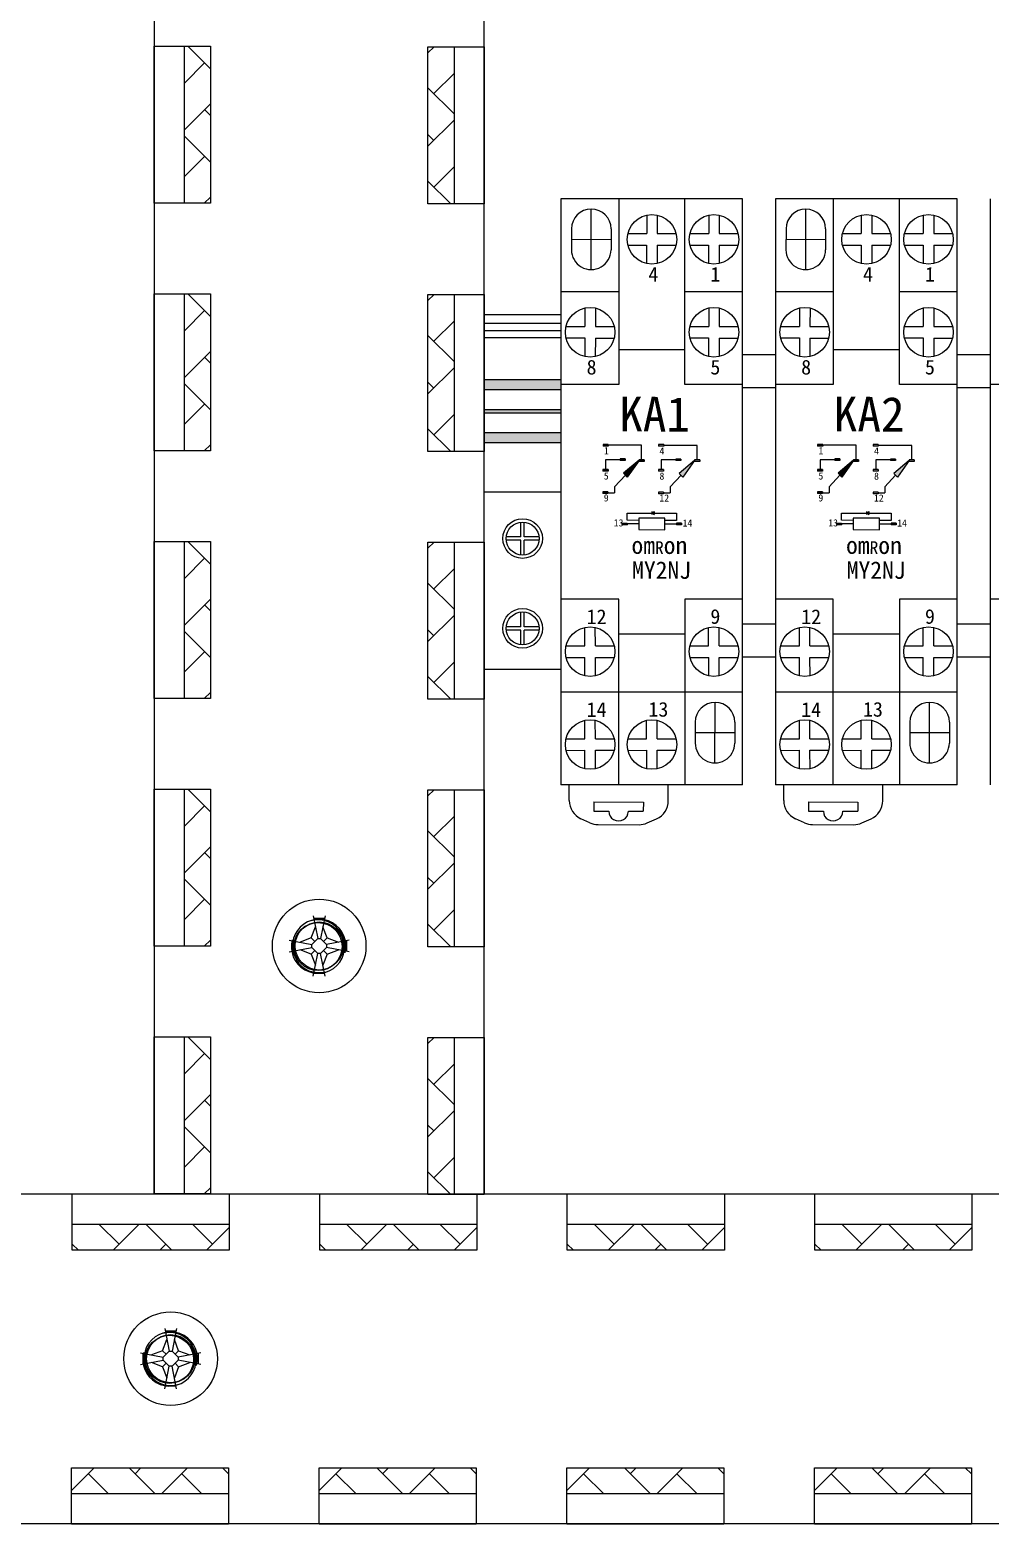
# Model space of a CAD drawing. Header units: millimetres. Extents: x 547 to 2149, y 622 to 1790.
# Drawn here: x 958.72 to 987.81, y 1653.4 to 1698.66 of the extents above; entities that cross this region are included whole.
import ezdxf

# ---------------------------------------------------------------- set-up
doc = ezdxf.new("R2010")
doc.units = ezdxf.units.MM
doc.linetypes.add('EB_DASHDOT', pattern=[39, 30, -3, 3, -3])
doc.layers.add('元器件与线路', color=7, linetype='Continuous')
doc.layers.add('英文数字标注', color=3, linetype='Continuous')
doc.styles.add('宋体', font='')
doc.styles.get('宋体').set_extended_font_data('宋体')

msp = doc.modelspace()

# ---------------------------------------------------------------- hatches: boundary and pattern name
at = {"layer": '元器件与线路'}
h = msp.add_hatch(dxfattribs=at)
h.set_pattern_fill('AR-HBONE', color=256, scale=0.25, angle=90, style=0)
h.set_pattern_definition([(135, (1086.3382, 2124.0384), (-1.4142136, -1e-14), [3, -1]), (225, (1085.6311, 2124.7455), (-1.4142136, -1e-14), [3, -1])])
h.paths.add_polyline_path([(964.188, 1698.161), (963.399, 1698.161), (963.399, 1693.404), (964.188, 1693.404)])
h = msp.add_hatch(dxfattribs=at)
h.set_pattern_fill('AR-HBONE', color=256, scale=0.25, angle=-90, style=0)
h.set_pattern_definition([(315, (848.6275, 1267.5095), (1.4142136, 1e-14), [3, -1]), (45, (849.3346, 1266.8024), (1.4142136, 1e-14), [3, -1])])
h.paths.add_polyline_path([(971.567, 1693.387), (971.567, 1698.144), (970.778, 1698.144), (970.778, 1693.387)])
h = msp.add_hatch(dxfattribs=at)
h.set_pattern_fill('AR-HBONE', color=256, scale=0.25, angle=90, style=0)
h.set_pattern_definition([(135, (1086.3382, 2116.5384), (-1.4142136, -1e-14), [3, -1]), (225, (1085.6311, 2117.2455), (-1.4142136, -1e-14), [3, -1])])
h.paths.add_polyline_path([(964.188, 1690.661), (963.399, 1690.661), (963.399, 1685.904), (964.188, 1685.904)])
h = msp.add_hatch(dxfattribs=at)
h.set_pattern_fill('AR-HBONE', color=256, scale=0.25, angle=-90, style=0)
h.set_pattern_definition([(315, (848.6275, 1260.0095), (1.4142136, 1e-14), [3, -1]), (45, (849.3346, 1259.3024), (1.4142136, 1e-14), [3, -1])])
h.paths.add_polyline_path([(971.567, 1685.887), (971.567, 1690.644), (970.778, 1690.644), (970.778, 1685.887)])
for points in [[(974.808, 1687.763), (974.808, 1688.063), (972.483, 1688.063), (972.483, 1687.763)], [(972.483, 1687.063), (974.808, 1687.063), (974.808, 1687.163), (972.483, 1687.163)], [(974.808, 1686.163), (974.808, 1686.463), (972.483, 1686.463), (972.483, 1686.163)]]:
    msp.add_hatch(color=256, dxfattribs=at).paths.add_polyline_path(points)
at = {"layer": '元器件与线路', "linetype": 'Continuous', "lineweight": 25}
for points in [[(976.081, 1686.053), (976.235, 1686.052), (976.235, 1686.077), (976.235, 1686.102), (976.081, 1686.103)], [(982.581, 1686.053), (982.735, 1686.052), (982.735, 1686.077), (982.735, 1686.102), (982.581, 1686.103)], [(976.6, 1685.614), (976.754, 1685.614), (976.754, 1685.664), (976.6, 1685.664), (976.6, 1685.639)], [(977.172, 1685.588), (977.325, 1685.587), (977.325, 1685.637), (977.248, 1685.637), (977.172, 1685.638), (977.172, 1685.623), (977.172, 1685.614)], [(983.1, 1685.614), (983.254, 1685.614), (983.254, 1685.664), (983.1, 1685.664), (983.1, 1685.639)], [(983.672, 1685.588), (983.825, 1685.587), (983.825, 1685.637), (983.748, 1685.637), (983.672, 1685.638), (983.672, 1685.623), (983.672, 1685.614)], [(976.079, 1685.292), (976.233, 1685.292), (976.233, 1685.342), (976.156, 1685.342), (976.079, 1685.342)], [(976.702, 1685.229), (976.76, 1685.172), (976.817, 1685.115), (977.172, 1685.614), (977.172, 1685.623)], [(982.579, 1685.292), (982.733, 1685.292), (982.733, 1685.342), (982.656, 1685.342), (982.579, 1685.342)], [(983.202, 1685.229), (983.26, 1685.172), (983.317, 1685.115), (983.672, 1685.614), (983.672, 1685.623)], [(976.078, 1684.613), (976.231, 1684.612), (976.231, 1684.637), (976.231, 1684.662), (976.078, 1684.663)], [(982.578, 1684.613), (982.731, 1684.612), (982.731, 1684.637), (982.731, 1684.662), (982.578, 1684.663)], [(976.655, 1683.672), (976.809, 1683.671), (976.809, 1683.696), (976.809, 1683.721), (976.655, 1683.722)], [(978.308, 1683.668), (978.461, 1683.667), (978.461, 1683.717), (978.308, 1683.718), (978.308, 1683.693)], [(983.155, 1683.672), (983.309, 1683.671), (983.309, 1683.696), (983.309, 1683.721), (983.155, 1683.722)], [(984.808, 1683.668), (984.961, 1683.667), (984.961, 1683.717), (984.808, 1683.718), (984.808, 1683.693)]]:
    msp.add_hatch(color=256, dxfattribs=at).paths.add_polyline_path(points, flags=0)
h = msp.add_hatch(color=256, dxfattribs=at)
h.paths.add_polyline_path([(977.766, 1686.049), (977.92, 1686.048), (977.92, 1686.073), (977.92, 1686.098), (977.766, 1686.099)], flags=0)
h.paths.add_polyline_path([(977.764, 1685.288), (977.918, 1685.288), (977.918, 1685.338), (977.841, 1685.338), (977.764, 1685.338)], flags=0)
h.paths.add_polyline_path([(978.285, 1685.635), (978.285, 1685.61), (978.439, 1685.61), (978.439, 1685.66), (978.285, 1685.66)], flags=0)
h.paths.add_polyline_path([(978.387, 1685.225), (978.445, 1685.168), (978.502, 1685.111), (978.857, 1685.61), (978.857, 1685.619)], flags=0)
h.paths.add_polyline_path([(978.857, 1685.584), (979.01, 1685.583), (979.01, 1685.633), (978.934, 1685.634), (978.857, 1685.634), (978.857, 1685.619), (978.857, 1685.61)], flags=0)
h.paths.add_polyline_path([(977.763, 1684.609), (977.916, 1684.608), (977.916, 1684.633), (977.916, 1684.658), (977.763, 1684.659)], flags=0)
h = msp.add_hatch(color=256, dxfattribs=at)
h.paths.add_polyline_path([(984.266, 1686.049), (984.42, 1686.048), (984.42, 1686.073), (984.42, 1686.098), (984.266, 1686.099)], flags=0)
h.paths.add_polyline_path([(984.264, 1685.288), (984.418, 1685.288), (984.418, 1685.338), (984.341, 1685.338), (984.264, 1685.338)], flags=0)
h.paths.add_polyline_path([(984.785, 1685.635), (984.785, 1685.61), (984.939, 1685.61), (984.939, 1685.66), (984.785, 1685.66)], flags=0)
h.paths.add_polyline_path([(984.887, 1685.225), (984.945, 1685.168), (985.002, 1685.111), (985.357, 1685.61), (985.357, 1685.619)], flags=0)
h.paths.add_polyline_path([(985.357, 1685.584), (985.51, 1685.583), (985.51, 1685.633), (985.434, 1685.634), (985.357, 1685.634), (985.357, 1685.619), (985.357, 1685.61)], flags=0)
h.paths.add_polyline_path([(984.263, 1684.609), (984.416, 1684.608), (984.416, 1684.633), (984.416, 1684.658), (984.263, 1684.659)], flags=0)
at = {"layer": '元器件与线路'}
h = msp.add_hatch(dxfattribs=at)
h.set_pattern_fill('AR-HBONE', color=256, scale=0.25, angle=90, style=0)
h.set_pattern_definition([(135, (1086.3382, 2109.0384), (-1.4142136, -1e-14), [3, -1]), (225, (1085.6311, 2109.7455), (-1.4142136, -1e-14), [3, -1])])
h.paths.add_polyline_path([(964.188, 1683.161), (963.399, 1683.161), (963.399, 1678.404), (964.188, 1678.404)])
h = msp.add_hatch(dxfattribs=at)
h.set_pattern_fill('AR-HBONE', color=256, scale=0.25, angle=-90, style=0)
h.set_pattern_definition([(315, (848.6275, 1252.5095), (1.4142136, 1e-14), [3, -1]), (45, (849.3346, 1251.8024), (1.4142136, 1e-14), [3, -1])])
h.paths.add_polyline_path([(971.567, 1678.387), (971.567, 1683.144), (970.778, 1683.144), (970.778, 1678.387)])
h = msp.add_hatch(dxfattribs=at)
h.set_pattern_fill('AR-HBONE', color=256, scale=0.25, angle=90, style=0)
h.set_pattern_definition([(135, (1086.3382, 2101.5384), (-1.4142136, -1e-14), [3, -1]), (225, (1085.6311, 2102.2455), (-1.4142136, -1e-14), [3, -1])])
h.paths.add_polyline_path([(964.188, 1675.661), (963.399, 1675.661), (963.399, 1670.904), (964.188, 1670.904)])
h = msp.add_hatch(dxfattribs=at)
h.set_pattern_fill('AR-HBONE', color=256, scale=0.25, angle=-90, style=0)
h.set_pattern_definition([(315, (848.6275, 1245.0095), (1.4142136, 1e-14), [3, -1]), (45, (849.3346, 1244.3024), (1.4142136, 1e-14), [3, -1])])
h.paths.add_polyline_path([(971.567, 1670.887), (971.567, 1675.644), (970.778, 1675.644), (970.778, 1670.887)])
h = msp.add_hatch(dxfattribs=at)
h.set_pattern_fill('AR-HBONE', color=256, scale=0.25, angle=90, style=0)
h.set_pattern_definition([(135, (1086.3382, 2094.0384), (-1.4142136, -1e-14), [3, -1]), (225, (1085.6311, 2094.7455), (-1.4142136, -1e-14), [3, -1])])
h.paths.add_polyline_path([(964.188, 1668.161), (963.399, 1668.161), (963.399, 1663.404), (964.188, 1663.404)])
h = msp.add_hatch(dxfattribs=at)
h.set_pattern_fill('AR-HBONE', color=256, scale=0.25, angle=-90, style=0)
h.set_pattern_definition([(315, (848.6275, 1237.5095), (1.4142136, 1e-14), [3, -1]), (45, (849.3346, 1236.8024), (1.4142136, 1e-14), [3, -1])])
h.paths.add_polyline_path([(971.567, 1663.387), (971.567, 1668.144), (970.778, 1668.144), (970.778, 1663.387)])
h = msp.add_hatch(dxfattribs=at)
h.set_pattern_fill('AR-HBONE', color=256, scale=0.25, style=0)
h.set_pattern_definition([(45, (1390.6341, 1539.5487), (1e-16, 1.4142136), [3, -1]), (135, (1391.3412, 1540.2558), (1e-16, 1.4142136), [3, -1])])
h.paths.add_polyline_path([(964.757, 1662.488), (960, 1662.488), (960, 1661.699), (964.757, 1661.699)])
h = msp.add_hatch(dxfattribs=at)
h.set_pattern_fill('AR-HBONE', color=256, scale=0.25, style=0)
h.set_pattern_definition([(45, (1398.1341, 1539.5487), (1e-16, 1.4142136), [3, -1]), (135, (1398.8412, 1540.2558), (1e-16, 1.4142136), [3, -1])])
h.paths.add_polyline_path([(972.257, 1662.488), (967.5, 1662.488), (967.5, 1661.699), (972.257, 1661.699)])
h = msp.add_hatch(dxfattribs=at)
h.set_pattern_fill('AR-HBONE', color=256, scale=0.25, style=0)
h.set_pattern_definition([(45, (1405.6341, 1539.5487), (1e-16, 1.4142136), [3, -1]), (135, (1406.3412, 1540.2558), (1e-16, 1.4142136), [3, -1])])
h.paths.add_polyline_path([(979.757, 1662.488), (975, 1662.488), (975, 1661.699), (979.757, 1661.699)])
h = msp.add_hatch(dxfattribs=at)
h.set_pattern_fill('AR-HBONE', color=256, scale=0.25, style=0)
h.set_pattern_definition([(45, (1413.1341, 1539.5487), (1e-16, 1.4142136), [3, -1]), (135, (1413.8412, 1540.2558), (1e-16, 1.4142136), [3, -1])])
h.paths.add_polyline_path([(987.257, 1662.488), (982.5, 1662.488), (982.5, 1661.699), (987.257, 1661.699)])
h = msp.add_hatch(dxfattribs=at)
h.set_pattern_fill('AR-HBONE', color=256, scale=0.25, angle=180, style=0)
h.set_pattern_definition([(225, (534.1052, 1777.2594), (-3e-16, -1.4142136), [3, -1]), (315, (533.3981, 1776.5523), (-3e-16, -1.4142136), [3, -1])])
h.paths.add_polyline_path([(959.983, 1655.109), (959.983, 1654.32), (964.74, 1654.32), (964.74, 1655.109)])
h = msp.add_hatch(dxfattribs=at)
h.set_pattern_fill('AR-HBONE', color=256, scale=0.25, angle=180, style=0)
h.set_pattern_definition([(225, (541.6052, 1777.2594), (-3e-16, -1.4142136), [3, -1]), (315, (540.8981, 1776.5523), (-3e-16, -1.4142136), [3, -1])])
h.paths.add_polyline_path([(967.483, 1655.109), (967.483, 1654.32), (972.24, 1654.32), (972.24, 1655.109)])
h = msp.add_hatch(dxfattribs=at)
h.set_pattern_fill('AR-HBONE', color=256, scale=0.25, angle=180, style=0)
h.set_pattern_definition([(225, (549.1052, 1777.2594), (-3e-16, -1.4142136), [3, -1]), (315, (548.3981, 1776.5523), (-3e-16, -1.4142136), [3, -1])])
h.paths.add_polyline_path([(974.983, 1655.109), (974.983, 1654.32), (979.74, 1654.32), (979.74, 1655.109)])
h = msp.add_hatch(dxfattribs=at)
h.set_pattern_fill('AR-HBONE', color=256, scale=0.25, angle=180, style=0)
h.set_pattern_definition([(225, (556.6052, 1777.2594), (-3e-16, -1.4142136), [3, -1]), (315, (555.8981, 1776.5523), (-3e-16, -1.4142136), [3, -1])])
h.paths.add_polyline_path([(982.483, 1655.109), (982.483, 1654.32), (987.24, 1654.32), (987.24, 1655.109)])

# ---------------------------------------------------------------- linework, layer by layer
for p, q in [((962.483, 1750.913), (962.483, 1663.404)), ((972.483, 1663.404), (972.483, 1750.904)), ((963.399, 1693.404), (963.399, 1698.161)), ((971.567, 1698.144), (971.567, 1693.387)), ((974.808, 1693.538), (974.808, 1675.788)), ((980.308, 1693.538), (974.808, 1693.538)), ((976.558, 1693.538), (976.558, 1687.913)), ((978.558, 1687.913), (978.558, 1693.538)), ((980.308, 1675.788), (980.308, 1693.538)), ((981.308, 1693.538), (981.308, 1675.788)), ((986.808, 1693.538), (981.308, 1693.538)), ((983.058, 1693.538), (983.058, 1687.913)), ((985.058, 1687.913), (985.058, 1693.538)), ((986.808, 1675.788), (986.808, 1693.538)), ((987.808, 1693.538), (987.808, 1675.788)), ((977.406, 1693.045), (977.404, 1692.487)), ((977.724, 1693.044), (977.723, 1692.486)), ((979.283, 1693.045), (979.282, 1692.487)), ((979.602, 1693.044), (979.6, 1692.486)), ((983.906, 1693.045), (983.904, 1692.487)), ((984.224, 1693.044), (984.223, 1692.486)), ((985.783, 1693.045), (985.782, 1692.487)), ((986.102, 1693.044), (986.1, 1692.486)), ((975.125, 1692.629), (975.123, 1691.997)), ((976.325, 1692.627), (976.323, 1691.994)), ((976.834, 1692.489), (977.404, 1692.487)), ((977.723, 1692.486), (978.293, 1692.485)), ((978.712, 1692.489), (979.282, 1692.487)), ((979.6, 1692.486), (980.17, 1692.485)), ((981.625, 1692.629), (981.623, 1691.997)), ((982.825, 1692.627), (982.823, 1691.994)), ((983.334, 1692.489), (983.904, 1692.487)), ((984.223, 1692.486), (984.793, 1692.485)), ((985.212, 1692.489), (985.782, 1692.487)), ((986.1, 1692.486), (986.67, 1692.485)), ((976.833, 1692.138), (977.403, 1692.137)), ((977.403, 1692.137), (977.402, 1691.579)), ((977.722, 1692.136), (977.721, 1691.579)), ((977.722, 1692.136), (978.292, 1692.135)), ((978.711, 1692.138), (979.281, 1692.137)), ((979.281, 1692.137), (979.28, 1691.579)), ((979.6, 1692.136), (979.598, 1691.579)), ((979.6, 1692.136), (980.17, 1692.135)), ((983.333, 1692.138), (983.903, 1692.137)), ((983.903, 1692.137), (983.902, 1691.579)), ((984.222, 1692.136), (984.221, 1691.579)), ((984.222, 1692.136), (984.792, 1692.135)), ((985.211, 1692.138), (985.781, 1692.137)), ((985.781, 1692.137), (985.78, 1691.579)), ((986.1, 1692.136), (986.098, 1691.579)), ((986.1, 1692.136), (986.67, 1692.135)), ((963.399, 1685.904), (963.399, 1690.661)), ((971.567, 1690.644), (971.567, 1685.887)), ((976.558, 1690.725), (974.808, 1690.725)), ((980.308, 1690.725), (978.558, 1690.725)), ((983.058, 1690.725), (981.308, 1690.725)), ((986.808, 1690.725), (985.058, 1690.725)), ((975.533, 1690.233), (975.532, 1689.675)), ((975.852, 1690.232), (975.85, 1689.674)), ((979.283, 1690.233), (979.282, 1689.675)), ((979.602, 1690.232), (979.6, 1689.674)), ((982.033, 1690.233), (982.032, 1689.675)), ((982.352, 1690.232), (982.35, 1689.674)), ((985.783, 1690.233), (985.782, 1689.675)), ((986.102, 1690.232), (986.1, 1689.674)), ((972.483, 1690.038), (974.808, 1690.038)), ((972.483, 1679.288), (972.483, 1690.038)), ((974.808, 1689.759), (972.483, 1689.759)), ((974.808, 1689.543), (972.483, 1689.543)), ((974.808, 1689.327), (972.483, 1689.327)), ((974.961, 1689.326), (975.531, 1689.325)), ((974.962, 1689.676), (975.532, 1689.675)), ((975.531, 1689.325), (975.53, 1688.767)), ((975.85, 1689.324), (975.848, 1688.766)), ((975.85, 1689.674), (976.42, 1689.673)), ((975.85, 1689.324), (976.42, 1689.323)), ((978.711, 1689.326), (979.281, 1689.325)), ((978.712, 1689.676), (979.282, 1689.675)), ((979.281, 1689.325), (979.28, 1688.767)), ((979.6, 1689.324), (979.598, 1688.766)), ((979.6, 1689.674), (980.17, 1689.673)), ((979.6, 1689.324), (980.17, 1689.323)), ((981.461, 1689.326), (982.031, 1689.325)), ((981.462, 1689.676), (982.032, 1689.675)), ((982.031, 1689.325), (982.03, 1688.767)), ((982.35, 1689.324), (982.348, 1688.766)), ((982.35, 1689.674), (982.92, 1689.673)), ((982.35, 1689.324), (982.92, 1689.323)), ((985.211, 1689.326), (985.781, 1689.325)), ((985.212, 1689.676), (985.782, 1689.675)), ((985.781, 1689.325), (985.78, 1688.767)), ((986.1, 1689.324), (986.098, 1688.766)), ((986.1, 1689.674), (986.67, 1689.673)), ((986.1, 1689.324), (986.67, 1689.323)), ((978.558, 1688.97), (976.558, 1688.97)), ((980.308, 1688.829), (981.308, 1688.829)), ((985.058, 1688.97), (983.058, 1688.97)), ((986.808, 1688.829), (987.808, 1688.829)), ((972.483, 1688.063), (974.808, 1688.063)), ((976.558, 1687.913), (974.808, 1687.913)), ((980.308, 1687.913), (978.558, 1687.913)), ((983.058, 1687.913), (981.308, 1687.913)), ((986.808, 1687.913), (985.058, 1687.913)), ((989.558, 1687.913), (987.808, 1687.913)), ((972.483, 1687.763), (974.808, 1687.763)), ((980.308, 1687.829), (981.308, 1687.829)), ((986.808, 1687.829), (987.808, 1687.829)), ((972.483, 1687.163), (974.808, 1687.163)), ((972.483, 1687.063), (974.808, 1687.063)), ((972.483, 1686.463), (974.808, 1686.463)), ((972.483, 1686.163), (974.808, 1686.163)), ((976.081, 1686.103), (976.081, 1686.053)), ((976.235, 1686.102), (976.081, 1686.103)), ((976.235, 1686.102), (976.235, 1686.052)), ((977.25, 1686.075), (976.235, 1686.077)), ((977.766, 1686.099), (977.766, 1686.049)), ((977.92, 1686.098), (977.766, 1686.099)), ((977.92, 1686.098), (977.92, 1686.048)), ((982.581, 1686.103), (982.581, 1686.053)), ((982.735, 1686.102), (982.581, 1686.103)), ((982.735, 1686.102), (982.735, 1686.052)), ((983.75, 1686.075), (982.735, 1686.077)), ((984.266, 1686.099), (984.266, 1686.049)), ((984.42, 1686.098), (984.266, 1686.099)), ((984.42, 1686.098), (984.42, 1686.048)), ((976.235, 1686.052), (976.081, 1686.053)), ((976.157, 1685.64), (976.156, 1685.342)), ((976.6, 1685.639), (976.157, 1685.64)), ((976.6, 1685.664), (976.6, 1685.614)), ((976.754, 1685.664), (976.6, 1685.664)), ((976.754, 1685.664), (976.754, 1685.614)), ((977.172, 1685.638), (977.172, 1685.588)), ((977.325, 1685.637), (977.172, 1685.638)), ((977.248, 1685.637), (977.25, 1686.075)), ((977.325, 1685.637), (977.325, 1685.587)), ((977.92, 1686.048), (977.766, 1686.049)), ((977.842, 1685.636), (977.841, 1685.338)), ((978.285, 1685.635), (977.842, 1685.636)), ((978.935, 1686.071), (977.92, 1686.073)), ((978.285, 1685.66), (978.285, 1685.61)), ((978.439, 1685.66), (978.285, 1685.66)), ((978.439, 1685.66), (978.439, 1685.61)), ((978.857, 1685.634), (978.857, 1685.584)), ((979.01, 1685.633), (978.857, 1685.634)), ((978.934, 1685.634), (978.935, 1686.071)), ((979.01, 1685.633), (979.01, 1685.583)), ((982.735, 1686.052), (982.581, 1686.053)), ((982.657, 1685.64), (982.656, 1685.342)), ((983.1, 1685.639), (982.657, 1685.64)), ((983.1, 1685.664), (983.1, 1685.614)), ((983.254, 1685.664), (983.1, 1685.664)), ((983.254, 1685.664), (983.254, 1685.614)), ((983.672, 1685.638), (983.672, 1685.588)), ((983.825, 1685.637), (983.672, 1685.638)), ((983.748, 1685.637), (983.75, 1686.075)), ((983.825, 1685.637), (983.825, 1685.587)), ((984.42, 1686.048), (984.266, 1686.049)), ((984.342, 1685.636), (984.341, 1685.338)), ((984.785, 1685.635), (984.342, 1685.636)), ((985.435, 1686.071), (984.42, 1686.073)), ((984.785, 1685.66), (984.785, 1685.61)), ((984.939, 1685.66), (984.785, 1685.66)), ((984.939, 1685.66), (984.939, 1685.61)), ((985.357, 1685.634), (985.357, 1685.584)), ((985.51, 1685.633), (985.357, 1685.634)), ((985.434, 1685.634), (985.435, 1686.071)), ((985.51, 1685.633), (985.51, 1685.583)), ((976.079, 1685.342), (976.079, 1685.292)), ((976.233, 1685.342), (976.079, 1685.342)), ((976.233, 1685.292), (976.079, 1685.292)), ((976.233, 1685.342), (976.233, 1685.292)), ((976.433, 1684.818), (976.76, 1685.172)), ((976.754, 1685.614), (976.6, 1685.614)), ((977.172, 1685.623), (976.702, 1685.229)), ((976.817, 1685.115), (976.702, 1685.229)), ((977.172, 1685.614), (976.817, 1685.115)), ((977.325, 1685.587), (977.172, 1685.588)), ((977.764, 1685.338), (977.764, 1685.288)), ((977.918, 1685.338), (977.764, 1685.338)), ((977.918, 1685.288), (977.764, 1685.288)), ((977.918, 1685.338), (977.918, 1685.288)), ((978.439, 1685.61), (978.285, 1685.61)), ((978.857, 1685.619), (978.387, 1685.225)), ((978.502, 1685.111), (978.387, 1685.225)), ((978.857, 1685.61), (978.502, 1685.111)), ((979.01, 1685.583), (978.857, 1685.584)), ((982.579, 1685.342), (982.579, 1685.292)), ((982.733, 1685.342), (982.579, 1685.342)), ((982.733, 1685.292), (982.579, 1685.292)), ((982.733, 1685.342), (982.733, 1685.292)), ((982.933, 1684.818), (983.26, 1685.172)), ((983.254, 1685.614), (983.1, 1685.614)), ((983.672, 1685.623), (983.202, 1685.229)), ((983.317, 1685.115), (983.202, 1685.229)), ((983.672, 1685.614), (983.317, 1685.115)), ((983.825, 1685.587), (983.672, 1685.588)), ((984.264, 1685.338), (984.264, 1685.288)), ((984.418, 1685.338), (984.264, 1685.338)), ((984.418, 1685.288), (984.264, 1685.288)), ((984.418, 1685.338), (984.418, 1685.288)), ((984.939, 1685.61), (984.785, 1685.61)), ((985.357, 1685.619), (984.887, 1685.225)), ((985.002, 1685.111), (984.887, 1685.225)), ((985.357, 1685.61), (985.002, 1685.111)), ((985.51, 1685.583), (985.357, 1685.584)), ((976.433, 1684.818), (976.433, 1684.637)), ((978.118, 1684.815), (978.445, 1685.168)), ((978.118, 1684.815), (978.118, 1684.633)), ((982.933, 1684.818), (982.933, 1684.637)), ((984.618, 1684.815), (984.945, 1685.168)), ((984.618, 1684.815), (984.618, 1684.633)), ((972.483, 1684.663), (974.808, 1684.663)), ((976.078, 1684.663), (976.078, 1684.613)), ((976.231, 1684.662), (976.078, 1684.663)), ((976.231, 1684.612), (976.078, 1684.613)), ((976.231, 1684.662), (976.231, 1684.612)), ((976.231, 1684.637), (976.433, 1684.637)), ((977.763, 1684.659), (977.763, 1684.609)), ((977.916, 1684.658), (977.763, 1684.659)), ((977.916, 1684.608), (977.763, 1684.609)), ((977.916, 1684.658), (977.916, 1684.608)), ((977.916, 1684.633), (978.118, 1684.633)), ((982.578, 1684.663), (982.578, 1684.613)), ((982.731, 1684.662), (982.578, 1684.663)), ((982.731, 1684.612), (982.578, 1684.613)), ((982.731, 1684.662), (982.731, 1684.612)), ((982.731, 1684.637), (982.933, 1684.637)), ((984.263, 1684.659), (984.263, 1684.609)), ((984.416, 1684.658), (984.263, 1684.659)), ((984.416, 1684.608), (984.263, 1684.609)), ((984.416, 1684.658), (984.416, 1684.608)), ((984.416, 1684.633), (984.618, 1684.633)), ((977.163, 1683.87), (977.162, 1683.521)), ((977.955, 1683.869), (977.163, 1683.87)), ((977.954, 1683.519), (977.955, 1683.869)), ((983.663, 1683.87), (983.662, 1683.521)), ((984.455, 1683.869), (983.663, 1683.87)), ((984.454, 1683.519), (984.455, 1683.869)), ((973.595, 1683.3), (973.595, 1683.747)), ((973.695, 1683.3), (973.695, 1683.747)), ((976.655, 1683.722), (976.655, 1683.672)), ((976.655, 1683.722), (976.809, 1683.721)), ((976.655, 1683.672), (976.809, 1683.671)), ((976.809, 1683.721), (976.809, 1683.671)), ((977.162, 1683.696), (976.809, 1683.696)), ((977.162, 1683.521), (977.954, 1683.519)), ((977.954, 1683.694), (978.308, 1683.693)), ((978.308, 1683.718), (978.308, 1683.668)), ((978.461, 1683.717), (978.308, 1683.718)), ((978.461, 1683.667), (978.308, 1683.668)), ((978.461, 1683.717), (978.461, 1683.667)), ((983.155, 1683.722), (983.155, 1683.672)), ((983.155, 1683.722), (983.309, 1683.721)), ((983.155, 1683.672), (983.309, 1683.671)), ((983.309, 1683.721), (983.309, 1683.671)), ((983.662, 1683.696), (983.309, 1683.696)), ((983.662, 1683.521), (984.454, 1683.519)), ((984.454, 1683.694), (984.808, 1683.693)), ((984.808, 1683.718), (984.808, 1683.668)), ((984.961, 1683.717), (984.808, 1683.718)), ((984.961, 1683.667), (984.808, 1683.668)), ((984.961, 1683.717), (984.961, 1683.667)), ((963.399, 1678.404), (963.399, 1683.161)), ((971.567, 1683.144), (971.567, 1678.387)), ((973.595, 1683.3), (973.148, 1683.3)), ((973.595, 1683.2), (973.148, 1683.2)), ((973.595, 1682.752), (973.595, 1683.2)), ((973.595, 1682.752), (973.595, 1683.2)), ((974.143, 1683.3), (973.695, 1683.3)), ((973.695, 1682.752), (973.695, 1683.2)), ((974.143, 1683.2), (973.695, 1683.2)), ((976.558, 1681.413), (974.808, 1681.413)), ((976.558, 1675.788), (976.558, 1681.413)), ((978.558, 1681.413), (978.558, 1675.788)), ((980.308, 1681.413), (978.558, 1681.413)), ((983.058, 1681.413), (981.308, 1681.413)), ((983.058, 1675.788), (983.058, 1681.413)), ((985.058, 1681.413), (985.058, 1675.788)), ((986.808, 1681.413), (985.058, 1681.413)), ((989.558, 1681.413), (987.808, 1681.413)), ((973.595, 1680.581), (973.595, 1681.028)), ((973.695, 1680.581), (973.695, 1681.028)), ((980.308, 1680.666), (981.308, 1680.666)), ((986.808, 1680.666), (987.808, 1680.666)), ((973.595, 1680.581), (973.148, 1680.581)), ((973.595, 1680.481), (973.148, 1680.481)), ((973.595, 1680.033), (973.595, 1680.481)), ((973.595, 1680.033), (973.595, 1680.481)), ((974.143, 1680.581), (973.695, 1680.581)), ((973.695, 1680.033), (973.695, 1680.481)), ((974.143, 1680.481), (973.695, 1680.481)), ((975.531, 1680), (975.53, 1680.558)), ((975.85, 1680.001), (975.848, 1680.559)), ((978.558, 1680.355), (976.558, 1680.355)), ((979.281, 1680), (979.28, 1680.558)), ((979.6, 1680.001), (979.598, 1680.559)), ((982.031, 1680), (982.03, 1680.558)), ((982.35, 1680.001), (982.348, 1680.559)), ((985.058, 1680.355), (983.058, 1680.355)), ((985.781, 1680), (985.78, 1680.558)), ((986.1, 1680.001), (986.098, 1680.559)), ((974.961, 1679.999), (975.531, 1680)), ((975.85, 1680.001), (976.42, 1680.003)), ((978.711, 1679.999), (979.281, 1680)), ((979.6, 1680.001), (980.17, 1680.003)), ((981.461, 1679.999), (982.031, 1680)), ((982.35, 1680.001), (982.92, 1680.003)), ((985.211, 1679.999), (985.781, 1680)), ((986.1, 1680.001), (986.67, 1680.003)), ((974.962, 1679.649), (975.532, 1679.65)), ((975.533, 1679.093), (975.532, 1679.65)), ((975.85, 1679.651), (976.42, 1679.652)), ((975.852, 1679.093), (975.85, 1679.651)), ((978.712, 1679.649), (979.282, 1679.65)), ((979.283, 1679.093), (979.282, 1679.65)), ((979.6, 1679.651), (980.17, 1679.652)), ((979.602, 1679.093), (979.6, 1679.651)), ((980.308, 1679.666), (981.308, 1679.666)), ((981.462, 1679.649), (982.032, 1679.65)), ((982.033, 1679.093), (982.032, 1679.65)), ((982.35, 1679.651), (982.92, 1679.652)), ((982.352, 1679.093), (982.35, 1679.651)), ((985.212, 1679.649), (985.782, 1679.65)), ((985.783, 1679.093), (985.782, 1679.65)), ((986.1, 1679.651), (986.67, 1679.652)), ((986.102, 1679.093), (986.1, 1679.651)), ((986.808, 1679.666), (987.808, 1679.666)), ((974.808, 1679.288), (972.483, 1679.288)), ((980.308, 1678.6), (974.808, 1678.6)), ((986.808, 1678.6), (981.308, 1678.6)), ((975.531, 1677.188), (975.53, 1677.746)), ((975.85, 1677.189), (975.848, 1677.747)), ((977.403, 1677.188), (977.402, 1677.746)), ((977.722, 1677.189), (977.721, 1677.747)), ((978.875, 1677.692), (978.873, 1677.06)), ((980.075, 1677.689), (980.073, 1677.057)), ((982.031, 1677.188), (982.03, 1677.746)), ((982.35, 1677.189), (982.348, 1677.747)), ((983.903, 1677.188), (983.902, 1677.746)), ((984.222, 1677.189), (984.221, 1677.747)), ((985.375, 1677.692), (985.373, 1677.06)), ((986.575, 1677.689), (986.573, 1677.057)), ((974.961, 1677.187), (975.531, 1677.188)), ((975.85, 1677.189), (976.42, 1677.19)), ((976.833, 1677.187), (977.403, 1677.188)), ((977.722, 1677.189), (978.292, 1677.19)), ((981.461, 1677.187), (982.031, 1677.188)), ((982.35, 1677.189), (982.92, 1677.19)), ((983.333, 1677.187), (983.903, 1677.188)), ((984.222, 1677.189), (984.792, 1677.19)), ((974.962, 1676.837), (975.532, 1676.838)), ((975.533, 1676.28), (975.532, 1676.838)), ((975.85, 1676.839), (976.42, 1676.84)), ((975.852, 1676.281), (975.85, 1676.839)), ((976.834, 1676.837), (977.404, 1676.838)), ((977.406, 1676.28), (977.404, 1676.838)), ((977.723, 1676.839), (978.293, 1676.84)), ((977.724, 1676.281), (977.723, 1676.839)), ((981.462, 1676.837), (982.032, 1676.838)), ((982.033, 1676.28), (982.032, 1676.838)), ((982.35, 1676.839), (982.92, 1676.84)), ((982.352, 1676.281), (982.35, 1676.839)), ((983.334, 1676.837), (983.904, 1676.838)), ((983.906, 1676.28), (983.904, 1676.838)), ((984.223, 1676.839), (984.793, 1676.84)), ((984.224, 1676.281), (984.223, 1676.839)), ((980.308, 1675.788), (974.808, 1675.788)), ((975.057, 1675.315), (975.057, 1675.788)), ((978.057, 1675.311), (978.057, 1675.788)), ((986.808, 1675.788), (981.308, 1675.788)), ((981.557, 1675.315), (981.557, 1675.788)), ((984.557, 1675.311), (984.557, 1675.788)), ((963.399, 1670.904), (963.399, 1675.661)), ((971.567, 1675.644), (971.567, 1670.887)), ((975.803, 1675.275), (975.802, 1674.997)), ((975.803, 1675.275), (977.303, 1675.272)), ((977.303, 1675.272), (977.302, 1674.994)), ((982.303, 1675.275), (982.302, 1674.997)), ((982.303, 1675.275), (983.803, 1675.272)), ((983.803, 1675.272), (983.802, 1674.994)), ((975.684, 1674.643), (975.409, 1674.767)), ((975.802, 1674.997), (976.257, 1674.996)), ((976.848, 1674.995), (977.302, 1674.994)), ((977.419, 1674.638), (977.702, 1674.765)), ((982.184, 1674.643), (981.909, 1674.767)), ((982.302, 1674.997), (982.757, 1674.996)), ((983.348, 1674.995), (983.802, 1674.994)), ((983.919, 1674.638), (984.202, 1674.765)), ((975.93, 1674.589), (977.172, 1674.586)), ((982.43, 1674.589), (983.672, 1674.586)), ((963.399, 1663.404), (963.399, 1668.161)), ((971.567, 1668.144), (971.567, 1663.387)), ((922.5, 1663.404), (995.007, 1663.404)), ((962.483, 1663.404), (972.483, 1663.404)), ((960, 1662.488), (964.757, 1662.488)), ((967.5, 1662.488), (972.257, 1662.488)), ((975, 1662.488), (979.757, 1662.488)), ((982.5, 1662.488), (987.257, 1662.488)), ((964.74, 1654.32), (959.983, 1654.32)), ((972.24, 1654.32), (967.483, 1654.32)), ((979.74, 1654.32), (974.983, 1654.32)), ((987.24, 1654.32), (982.483, 1654.32))]:
    msp.add_line(p, q, dxfattribs=at)
at = {"layer": '元器件与线路', "linetype": 'EB_DASHDOT', "lineweight": 25}
for p, q in [((975.722, 1691.396), (975.726, 1693.228)), ((982.222, 1691.396), (982.226, 1693.228)), ((975.124, 1692.313), (976.324, 1692.31)), ((981.624, 1692.313), (982.824, 1692.31)), ((979.472, 1676.458), (979.476, 1678.29)), ((985.972, 1676.458), (985.976, 1678.29)), ((978.874, 1677.376), (980.074, 1677.373)), ((985.374, 1677.376), (986.574, 1677.373))]:
    msp.add_line(p, q, dxfattribs=at)
at = {"layer": '元器件与线路', "color": 0}
for p, q in [((977.559, 1684.069), (977.559, 1683.975)), ((977.559, 1684.022), (977.63, 1684.069)), ((977.559, 1684.022), (977.629, 1683.975)), ((977.63, 1684.069), (977.629, 1683.975)), ((984.059, 1684.069), (984.059, 1683.975)), ((984.059, 1684.022), (984.13, 1684.069)), ((984.059, 1684.022), (984.129, 1683.975)), ((984.13, 1684.069), (984.129, 1683.975))]:
    msp.add_line(p, q, dxfattribs=at)
at = {"layer": '元器件与线路', "color": 0, "lineweight": 25}
for p, q in [((967.305, 1671.826), (967.439, 1671.139)), ((967.645, 1671.743), (967.321, 1671.743)), ((967.661, 1671.826), (967.527, 1671.139)), ((967.24, 1671.156), (966.902, 1671.026)), ((967.24, 1671.156), (967.369, 1671.494)), ((967.348, 1671.048), (967.24, 1671.156)), ((967.726, 1671.156), (967.596, 1671.494)), ((967.726, 1671.156), (967.618, 1671.048)), ((967.726, 1671.156), (968.064, 1671.026)), ((966.57, 1671.091), (967.256, 1670.957)), ((966.57, 1670.734), (967.256, 1670.868)), ((967.24, 1670.669), (966.902, 1670.799)), ((967.348, 1670.777), (967.24, 1670.669)), ((967.256, 1670.957), (967.439, 1671.139)), ((967.256, 1670.868), (967.256, 1670.957)), ((967.256, 1670.868), (967.439, 1670.686)), ((967.439, 1671.139), (967.527, 1671.139)), ((967.527, 1671.139), (967.709, 1670.957)), ((967.709, 1670.868), (967.527, 1670.686)), ((967.618, 1670.777), (967.726, 1670.669)), ((968.396, 1671.091), (967.709, 1670.957)), ((967.709, 1670.957), (967.709, 1670.868)), ((968.396, 1670.734), (967.709, 1670.868)), ((967.726, 1670.669), (968.064, 1670.799)), ((968.313, 1671.075), (968.313, 1670.751)), ((967.24, 1670.669), (967.369, 1670.331)), ((967.305, 1669.999), (967.439, 1670.686)), ((967.527, 1670.686), (967.439, 1670.686)), ((967.661, 1669.999), (967.527, 1670.686)), ((967.726, 1670.669), (967.596, 1670.331)), ((967.645, 1670.082), (967.321, 1670.082)), ((962.74, 1658.656), (962.869, 1658.994)), ((962.805, 1659.326), (962.939, 1658.639)), ((963.145, 1659.243), (962.821, 1659.243)), ((963.161, 1659.326), (963.027, 1658.639)), ((963.226, 1658.656), (963.096, 1658.994)), ((962.07, 1658.591), (962.756, 1658.457)), ((962.153, 1658.251), (962.153, 1658.575)), ((962.74, 1658.656), (962.402, 1658.526)), ((962.848, 1658.548), (962.74, 1658.656)), ((962.756, 1658.457), (962.939, 1658.639)), ((962.939, 1658.639), (963.027, 1658.639)), ((963.027, 1658.639), (963.209, 1658.457)), ((963.226, 1658.656), (963.118, 1658.548)), ((963.896, 1658.591), (963.209, 1658.457)), ((963.226, 1658.656), (963.564, 1658.526)), ((963.813, 1658.575), (963.813, 1658.251)), ((962.07, 1658.234), (962.756, 1658.368)), ((962.74, 1658.169), (962.402, 1658.299)), ((962.848, 1658.277), (962.74, 1658.169)), ((962.74, 1658.169), (962.869, 1657.831)), ((962.756, 1658.368), (962.756, 1658.457)), ((962.756, 1658.368), (962.939, 1658.186)), ((962.805, 1657.499), (962.939, 1658.186)), ((963.027, 1658.186), (962.939, 1658.186)), ((963.209, 1658.368), (963.027, 1658.186)), ((963.161, 1657.499), (963.027, 1658.186)), ((963.226, 1658.169), (963.096, 1657.831)), ((963.118, 1658.277), (963.226, 1658.169)), ((963.209, 1658.457), (963.209, 1658.368)), ((963.896, 1658.234), (963.209, 1658.368)), ((963.226, 1658.169), (963.564, 1658.299)), ((963.145, 1657.582), (962.821, 1657.582))]:
    msp.add_line(p, q, dxfattribs=at)
at = {"layer": '元器件与线路', "color": 7}
msp.add_line((1008.283, 1653.413), (897.383, 1653.413), dxfattribs=at)
at = {"layer": '元器件与线路'}
for points in [[(962.483, 1693.404), (962.483, 1698.161), (964.188, 1698.161), (964.188, 1693.404)], [(972.483, 1698.144), (972.483, 1693.387), (970.778, 1693.387), (970.778, 1698.144)], [(962.483, 1685.904), (962.483, 1690.661), (964.188, 1690.661), (964.188, 1685.904)], [(972.483, 1690.644), (972.483, 1685.887), (970.778, 1685.887), (970.778, 1690.644)], [(962.483, 1678.404), (962.483, 1683.161), (964.188, 1683.161), (964.188, 1678.404)], [(972.483, 1683.144), (972.483, 1678.387), (970.778, 1678.387), (970.778, 1683.144)], [(962.483, 1670.904), (962.483, 1675.661), (964.188, 1675.661), (964.188, 1670.904)], [(972.483, 1675.644), (972.483, 1670.887), (970.778, 1670.887), (970.778, 1675.644)], [(962.483, 1663.404), (962.483, 1668.161), (964.188, 1668.161), (964.188, 1663.404)], [(972.483, 1668.144), (972.483, 1663.387), (970.778, 1663.387), (970.778, 1668.144)], [(960, 1663.404), (964.757, 1663.404), (964.757, 1661.699), (960, 1661.699)], [(967.5, 1663.404), (972.257, 1663.404), (972.257, 1661.699), (967.5, 1661.699)], [(975, 1663.404), (979.757, 1663.404), (979.757, 1661.699), (975, 1661.699)], [(982.5, 1663.404), (987.257, 1663.404), (987.257, 1661.699), (982.5, 1661.699)], [(964.74, 1653.404), (959.983, 1653.404), (959.983, 1655.109), (964.74, 1655.109)], [(972.24, 1653.404), (967.483, 1653.404), (967.483, 1655.109), (972.24, 1655.109)], [(979.74, 1653.404), (974.983, 1653.404), (974.983, 1655.109), (979.74, 1655.109)], [(987.24, 1653.404), (982.483, 1653.404), (982.483, 1655.109), (987.24, 1655.109)]]:
    msp.add_lwpolyline(points, close=True, dxfattribs=at)
for points in [[(977.163, 1683.802), (976.809, 1683.803), (976.81, 1684.024), (978.308, 1684.02), (978.308, 1683.799), (977.954, 1683.8)], [(983.663, 1683.802), (983.309, 1683.803), (983.31, 1684.024), (984.808, 1684.02), (984.808, 1683.799), (984.454, 1683.8)]]:
    msp.add_lwpolyline(points, dxfattribs=at)
for centre, radius in [((977.563, 1692.312), 0.75), ((979.441, 1692.312), 0.75), ((984.063, 1692.312), 0.75), ((985.941, 1692.312), 0.75), ((975.691, 1689.499), 0.75), ((979.441, 1689.499), 0.75), ((982.191, 1689.499), 0.75), ((985.941, 1689.499), 0.75), ((973.645, 1683.25), 0.6), ((973.645, 1683.25), 0.5), ((973.645, 1680.531), 0.6), ((973.645, 1680.531), 0.5), ((975.691, 1679.826), 0.75), ((979.441, 1679.826), 0.75), ((982.191, 1679.826), 0.75), ((985.941, 1679.826), 0.75), ((975.691, 1677.013), 0.75), ((977.563, 1677.013), 0.75), ((982.191, 1677.013), 0.75), ((984.063, 1677.013), 0.75)]:
    msp.add_circle(centre, radius, dxfattribs=at)
at = {"layer": '元器件与线路', "color": 0, "lineweight": 25}
for centre in [(967.483, 1670.913), (962.983, 1658.413)]:
    msp.add_circle(centre, 1.417, dxfattribs=at)
at = {"layer": '元器件与线路', "color": 0}
for centre in [(967.448, 1670.894), (967.483, 1670.913), (962.948, 1658.394), (962.983, 1658.413)]:
    msp.add_circle(centre, 0.729, dxfattribs=at)
at = {"layer": '元器件与线路'}
for centre, radius, start, end in [((975.725, 1692.628), 0.6, 359.8661, 179.8661), ((982.225, 1692.628), 0.6, 359.8661, 179.8661), ((975.723, 1691.996), 0.6, 179.8661, 359.8661), ((982.223, 1691.996), 0.6, 179.8661, 359.8661), ((979.475, 1677.69), 0.6, 359.8661, 179.8661), ((985.975, 1677.69), 0.6, 359.8661, 179.8661), ((979.473, 1677.058), 0.6, 179.8661, 359.8661), ((985.973, 1677.058), 0.6, 179.8661, 359.8661), ((975.657, 1675.314), 0.6, 179.8661, 245.6128), ((977.457, 1675.313), 0.6, 294.1194, 359.8661), ((982.157, 1675.314), 0.6, 179.8661, 245.6128), ((983.957, 1675.313), 0.6, 294.1194, 359.8661), ((976.552, 1674.995), 0.296, 179.8661, 359.8661), ((983.052, 1674.995), 0.296, 179.8661, 359.8661), ((975.932, 1675.189), 0.6, 245.6128, 269.8661), ((977.174, 1675.186), 0.6, 269.8661, 294.1194), ((982.432, 1675.189), 0.6, 245.6128, 269.8661), ((983.674, 1675.186), 0.6, 269.8661, 294.1194)]:
    msp.add_arc(centre, radius, start, end, dxfattribs=at)
at = {"layer": '元器件与线路', "color": 0}
for centre, start, end in [((967.448, 1670.894), 165, 105), ((967.483, 1670.913), 344.9785, 284.9785), ((962.948, 1658.394), 165, 105), ((962.983, 1658.413), 344.9785, 284.9785)]:
    msp.add_arc(centre, 0.81, start, end, dxfattribs=at)

# ---------------------------------------------------------------- texts
at = {"layer": '英文数字标注', "color": 3, "linetype": 'Continuous', "lineweight": 25, "style": '宋体'}
for s, insert, char_height, attachment_point, rotation in [('4', (977.456, 1691.476), 0.444, 1, 359.8661), ('1', (979.334, 1691.476), 0.444, 1, 359.8661), ('4', (983.956, 1691.476), 0.444, 1, 359.8661), ('1', (985.834, 1691.476), 0.444, 1, 359.8661), ('8', (975.584, 1688.664), 0.444, 1, 359.8661), ('5', (979.334, 1688.664), 0.444, 1, 359.8661), ('8', (982.084, 1688.664), 0.444, 1, 359.8661), ('5', (985.834, 1688.664), 0.444, 1, 359.8661), ('\\fFangSong_GB2312|b0|i0|p34;1', (976.108, 1686.018), 0.21665, 1, 359.8661), ('4', (977.793, 1686.014), 0.217, 1, 359.8661), ('\\fFangSong_GB2312|b0|i0|p34;1', (982.608, 1686.018), 0.21665, 1, 359.8661), ('4', (984.293, 1686.014), 0.217, 1, 359.8661), ('5', (976.106, 1685.256), 0.217, 1, 359.8661), ('8', (977.792, 1685.252), 0.217, 1, 359.8661), ('5', (982.606, 1685.256), 0.217, 1, 359.8661), ('8', (984.292, 1685.252), 0.217, 1, 359.8661), ('9', (976.105, 1684.592), 0.217, 1, 359.8661), ('12', (977.79, 1684.588), 0.2167, 1, 359.8661), ('9', (982.605, 1684.592), 0.217, 1, 359.8661), ('12', (984.29, 1684.588), 0.2167, 1, 359.8661), ('13', (976.406, 1683.836), 0.2167, 1, 359.8661), ('14', (978.492, 1683.831), 0.2167, 1, 359.8661), ('13', (982.906, 1683.836), 0.2167, 1, 359.8661), ('14', (984.992, 1683.831), 0.2167, 1, 359.8661), ('12', (975.584, 1680.661), 0.4443, 7, 0.1339), ('9', (979.334, 1680.661), 0.444, 7, 0.1339), ('12', (982.084, 1680.661), 0.4443, 7, 0.1339), ('9', (985.834, 1680.661), 0.444, 7, 0.1339), ('14', (975.584, 1677.849), 0.4443, 7, 0.1339), ('13', (977.456, 1677.849), 0.4443, 7, 0.1339), ('14', (982.084, 1677.849), 0.4443, 7, 0.1339), ('13', (983.956, 1677.849), 0.4443, 7, 0.1339)]:
    msp.add_mtext(s, dxfattribs=dict(at, insert=insert, char_height=char_height, attachment_point=attachment_point, rotation=rotation))
at = {"layer": '英文数字标注', "color": 3, "char_height": 1.05, "width": 1.89, "attachment_point": 5, "rotation": 359.8661, "style": '宋体'}
for s, insert in [('KA1', (977.644, 1687.018)), ('KA2', (984.144, 1687.018))]:
    msp.add_mtext(s, dxfattribs=dict(at, insert=insert))
at = {"layer": '英文数字标注', "linetype": 'Continuous', "lineweight": 25, "char_height": 0.525, "attachment_point": 1, "rotation": 359.8661, "style": '宋体'}
for s, insert in [('om{\\H0.7333x;R}on', (976.944, 1683.312)), ('om{\\H0.7333x;R}on', (983.444, 1683.312)), ('MY2NJ', (976.963, 1682.56)), ('MY2NJ', (983.463, 1682.56))]:
    msp.add_mtext(s, dxfattribs=dict(at, insert=insert))

doc.saveas('drawing.dxf')
